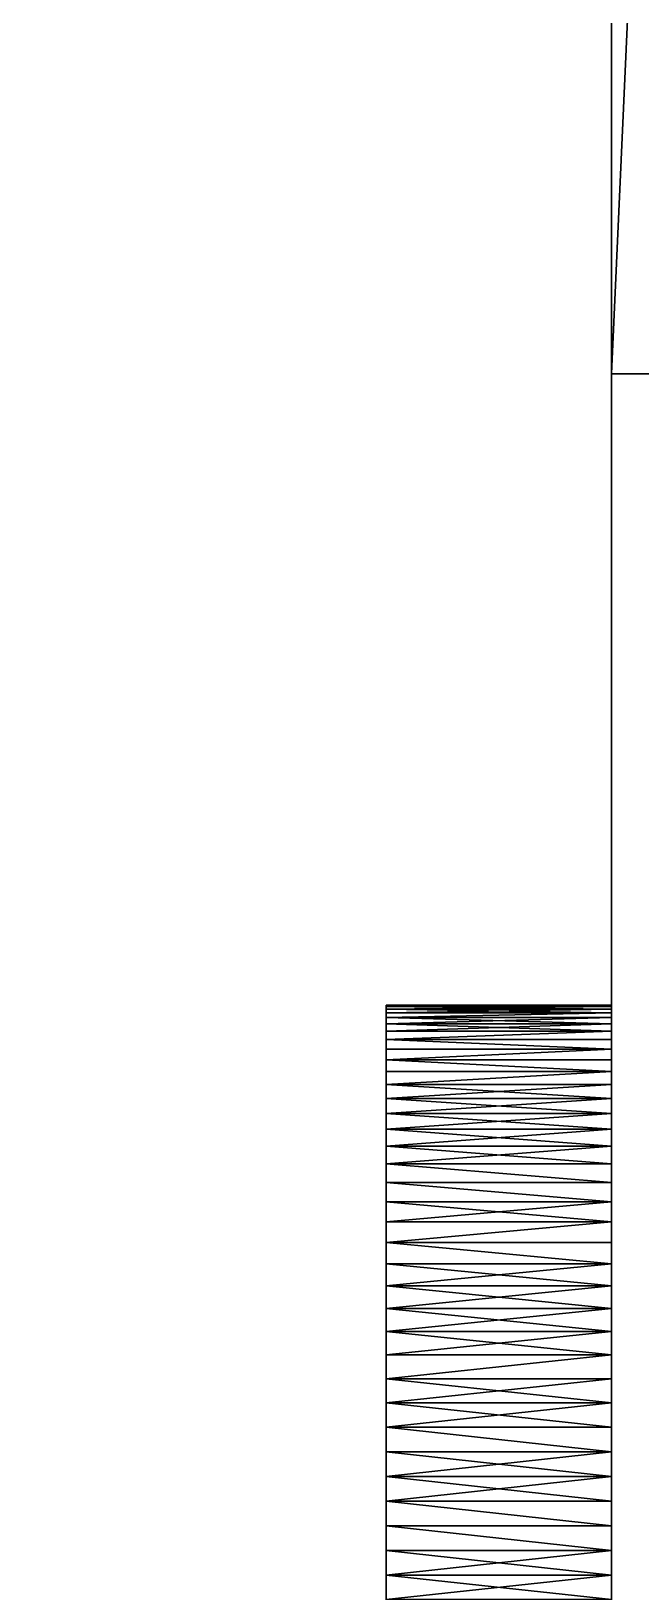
# Model space of a CAD drawing. Header units: millimetres. Extents: x 0 to 520, y -2 to 382.
# Drawn here: x 6.92 to 9.63, y 195.6 to 202.52 of the extents above; entities that cross this region are included whole.
import ezdxf

# ---------------------------------------------------------------- set-up
doc = ezdxf.new("R2010")
doc.units = ezdxf.units.MM

msp = doc.modelspace()

# ---------------------------------------------------------------- linework, layer by layer
at = {"layer": 'BRASS', "color": 52}
for points in [[(0, 380, 98), (10, 10, 98), (10, 370, 98)], [(0, 380, 98), (0, 0, 98), (10, 10, 98)], [(20.5, 20.5, 90), (0, 380, 90), (20.5, 359.5, 90)], [(0, 0, 90), (0, 380, 90), (20.5, 20.5, 90)]]:
    msp.add_3dface(points, dxfattribs=at)
at = {"layer": 'TEAK', "color": 34}
for points in [[(0, 0), (0, 380), (20, 20)], [(20, 20), (0, 380), (20, 360)], [(0, 380, 90), (0, 0, 90), (9.5, 20, 90)], [(0, 380, 90), (9.5, 20, 90), (9.5, 360, 90)], [(9.5, 360, 90), (9.5, 20, 90), (9.5, 81, 86)], [(9.5, 360, 90), (9.5, 81, 86), (9.5, 179, 86)], [(9.5, 360, 90), (9.5, 179, 86), (9.5, 201, 86)], [(9.5, 360, 90), (9.5, 201, 86), (9.5, 299, 86)], [(14, 299, 86), (9.5, 299, 86), (9.5, 201, 86)], [(14, 299, 86), (9.5, 201, 86), (14, 201, 86)], [(14, 201, 68.5), (14, 201, 86), (9.5, 201, 68.5)], [(9.5, 201, 68.5), (14, 201, 86), (9.5, 201, 86)], [(14, 201, 68.5), (9.5, 201, 68.5), (9.5, 179, 68.5)], [(14, 201, 68.5), (9.5, 179, 68.5), (14, 179, 68.5)], [(9.5, 197.4964, 70.3873), (9.5, 201, 68.5), (9.5, 197.5749, 70.4639)], [(9.5, 197.6495, 70.5443), (9.5, 197.5749, 70.4639), (9.5, 201, 68.5)], [(9.5, 197.4141, 70.3147), (9.5, 201, 68.5), (9.5, 197.4964, 70.3873)], [(9.5, 197.72, 70.6283), (9.5, 197.6495, 70.5443), (9.5, 201, 68.5)], [(9.5, 197.3284, 70.2463), (9.5, 201, 68.5), (9.5, 197.4141, 70.3147)], [(9.5, 197.7863, 70.7158), (9.5, 197.72, 70.6283), (9.5, 201, 68.5)], [(9.5, 197.2393, 70.1823), (9.5, 201, 68.5), (9.5, 197.3284, 70.2463)], [(9.5, 197.8481, 70.8064), (9.5, 197.7863, 70.7158), (9.5, 201, 68.5)], [(9.5, 197.1472, 70.1228), (9.5, 201, 68.5), (9.5, 197.2393, 70.1823)], [(9.5, 197.9053, 70.9), (9.5, 197.8481, 70.8064), (9.5, 201, 68.5)], [(9.5, 197.0522, 70.0679), (9.5, 201, 68.5), (9.5, 197.1472, 70.1228)], [(9.5, 197.9577, 70.9963), (9.5, 197.9053, 70.9), (9.5, 201, 68.5)], [(9.5, 196.9545, 70.0179), (9.5, 201, 68.5), (9.5, 197.0522, 70.0679)], [(9.5, 198.0053, 71.0952), (9.5, 197.9577, 70.9963), (9.5, 201, 68.5)], [(9.5, 196.8546, 69.9728), (9.5, 201, 68.5), (9.5, 196.9545, 70.0179)], [(9.5, 198.0479, 71.1962), (9.5, 198.0053, 71.0952), (9.5, 201, 68.5)], [(9.5, 196.7524, 69.9327), (9.5, 201, 68.5), (9.5, 196.8546, 69.9728)], [(9.5, 198.0854, 71.2993), (9.5, 198.0479, 71.1962), (9.5, 201, 68.5)], [(9.5, 196.6485, 69.8977), (9.5, 201, 68.5), (9.5, 196.7524, 69.9327)], [(9.5, 198.1178, 71.4042), (9.5, 198.0854, 71.2993), (9.5, 201, 68.5)], [(9.5, 196.5429, 69.868), (9.5, 201, 68.5), (9.5, 196.6485, 69.8977)], [(9.5, 198.1448, 71.5105), (9.5, 198.1178, 71.4042), (9.5, 201, 68.5)], [(9.5, 196.4359, 69.8436), (9.5, 201, 68.5), (9.5, 196.5429, 69.868)], [(9.5, 198.1666, 71.618), (9.5, 198.1448, 71.5105), (9.5, 201, 68.5)], [(9.5, 196.3279, 69.8246), (9.5, 201, 68.5), (9.5, 196.4359, 69.8436)], [(9.5, 198.1829, 71.7264), (9.5, 198.1666, 71.618), (9.5, 201, 68.5)], [(9.5, 196.219, 69.8109), (9.5, 201, 68.5), (9.5, 196.3279, 69.8246)], [(9.5, 198.1938, 71.8356), (9.5, 198.1829, 71.7264), (9.5, 201, 68.5)], [(9.5, 196.1097, 69.8027), (9.5, 201, 68.5), (9.5, 196.219, 69.8109)], [(9.5, 198.1993, 71.9452), (9.5, 198.1938, 71.8356), (9.5, 201, 68.5)], [(9.5, 196, 69.8), (9.5, 201, 68.5), (9.5, 196.1097, 69.8027)], [(9.5, 198.1993, 72.0548), (9.5, 198.1993, 71.9452), (9.5, 201, 68.5)], [(9.5, 195.8903, 69.8027), (9.5, 201, 68.5), (9.5, 196, 69.8)], [(9.5, 198.1938, 72.1644), (9.5, 198.1993, 72.0548), (9.5, 201, 68.5)], [(9.5, 195.781, 69.8109), (9.5, 201, 68.5), (9.5, 195.8903, 69.8027)], [(9.5, 198.1829, 72.2736), (9.5, 198.1938, 72.1644), (9.5, 201, 68.5)], [(9.5, 195.6721, 69.8246), (9.5, 201, 68.5), (9.5, 195.781, 69.8109)], [(9.5, 198.1666, 72.382), (9.5, 198.1829, 72.2736), (9.5, 201, 68.5)], [(9.5, 198.1448, 72.4895), (9.5, 198.1666, 72.382), (9.5, 201, 68.5)], [(9.5, 198.1178, 72.5958), (9.5, 198.1448, 72.4895), (9.5, 201, 68.5)], [(9.5, 198.0854, 72.7007), (9.5, 198.1178, 72.5958), (9.5, 201, 68.5)], [(9.5, 198.0479, 72.8038), (9.5, 198.0854, 72.7007), (9.5, 201, 68.5)], [(9.5, 201, 86), (9.5, 195.8903, 74.1973), (9.5, 196, 74.2)], [(9.5, 201, 86), (9.5, 198.0053, 72.9048), (9.5, 198.0479, 72.8038)], [(9.5, 201, 86), (9.5, 195.781, 74.1891), (9.5, 195.8903, 74.1973)], [(9.5, 201, 86), (9.5, 197.9577, 73.0037), (9.5, 198.0053, 72.9048)], [(9.5, 201, 86), (9.5, 195.6721, 74.1754), (9.5, 195.781, 74.1891)], [(9.5, 201, 86), (9.5, 197.9053, 73.1), (9.5, 197.9577, 73.0037)], [(9.5, 201, 86), (9.5, 195.5641, 74.1564), (9.5, 195.6721, 74.1754)], [(9.5, 201, 86), (9.5, 197.8481, 73.1936), (9.5, 197.9053, 73.1)], [(9.5, 201, 86), (9.5, 195.4571, 74.132), (9.5, 195.5641, 74.1564)], [(9.5, 201, 86), (9.5, 197.7863, 73.2842), (9.5, 197.8481, 73.1936)], [(9.5, 201, 86), (9.5, 195.3515, 74.1023), (9.5, 195.4571, 74.132)], [(9.5, 201, 86), (9.5, 197.72, 73.3717), (9.5, 197.7863, 73.2842)], [(9.5, 201, 86), (9.5, 195.2476, 74.0673), (9.5, 195.3515, 74.1023)], [(9.5, 201, 86), (9.5, 197.6495, 73.4557), (9.5, 197.72, 73.3717)], [(9.5, 201, 86), (9.5, 195.1454, 74.0272), (9.5, 195.2476, 74.0673)], [(9.5, 201, 86), (9.5, 197.5749, 73.5361), (9.5, 197.6495, 73.4557)], [(9.5, 201, 86), (9.5, 195.0455, 73.9821), (9.5, 195.1454, 74.0272)], [(9.5, 201, 86), (9.5, 197.4964, 73.6127), (9.5, 197.5749, 73.5361)], [(9.5, 201, 86), (9.5, 197.4141, 73.6853), (9.5, 197.4964, 73.6127)], [(9.5, 201, 86), (9.5, 197.3284, 73.7537), (9.5, 197.4141, 73.6853)], [(9.5, 201, 86), (9.5, 197.2393, 73.8177), (9.5, 197.3284, 73.7537)], [(9.5, 201, 86), (9.5, 197.1472, 73.8772), (9.5, 197.2393, 73.8177)], [(9.5, 201, 86), (9.5, 197.0522, 73.9321), (9.5, 197.1472, 73.8772)], [(9.5, 201, 86), (9.5, 196.9545, 73.9821), (9.5, 197.0522, 73.9321)], [(9.5, 201, 86), (9.5, 196.8546, 74.0272), (9.5, 196.9545, 73.9821)], [(9.5, 201, 86), (9.5, 196.7524, 74.0673), (9.5, 196.8546, 74.0272)], [(9.5, 201, 86), (9.5, 196.6485, 74.1023), (9.5, 196.7524, 74.0673)], [(9.5, 201, 86), (9.5, 196.5429, 74.132), (9.5, 196.6485, 74.1023)], [(9.5, 201, 86), (9.5, 196.4359, 74.1564), (9.5, 196.5429, 74.132)], [(9.5, 201, 86), (9.5, 196.3279, 74.1754), (9.5, 196.4359, 74.1564)], [(9.5, 201, 86), (9.5, 196.219, 74.1891), (9.5, 196.3279, 74.1754)], [(9.5, 201, 86), (9.5, 196.1097, 74.1973), (9.5, 196.219, 74.1891)], [(9.5, 201, 86), (9.5, 196, 74.2), (9.5, 196.1097, 74.1973)], [(9.5, 201, 86), (9.5, 198.0479, 72.8038), (9.5, 201, 68.5)], [(9.5, 184.3279, 69.8246), (9.5, 201, 68.5), (9.5, 195.6721, 69.8246)], [(9.5, 179, 68.5), (9.5, 201, 68.5), (9.5, 184.3279, 69.8246)], [(9.5, 179, 86), (9.5, 195.0455, 73.9821), (9.5, 201, 86)], [(8.5, 198.1938, 71.8356), (9.5, 198.1993, 71.9452), (8.5, 198.1993, 71.9452)], [(9.5, 198.1938, 71.8356), (9.5, 198.1993, 71.9452), (8.5, 198.1938, 71.8356)], [(8.5, 198.1993, 71.9452), (9.5, 198.1993, 72.0548), (8.5, 198.1993, 72.0548)], [(9.5, 198.1993, 71.9452), (9.5, 198.1993, 72.0548), (8.5, 198.1993, 71.9452)], [(8.5, 198.1993, 72.0548), (9.5, 198.1938, 72.1644), (8.5, 198.1938, 72.1644)], [(9.5, 198.1993, 72.0548), (9.5, 198.1938, 72.1644), (8.5, 198.1993, 72.0548)], [(8.5, 198.1993, 72.0548), (8.5, 198.1666, 71.618), (8.5, 198.1938, 71.8356)], [(8.5, 198.1993, 72.0548), (8.5, 198.1178, 71.4042), (8.5, 198.1448, 71.5105)], [(8.5, 198.1993, 72.0548), (8.5, 198.1448, 71.5105), (8.5, 198.1666, 71.618)], [(8.5, 198.1993, 72.0548), (8.5, 198.1938, 71.8356), (8.5, 198.1993, 71.9452)], [(8.5, 198.1178, 72.5958), (8.5, 198.1178, 71.4042), (8.5, 198.1993, 72.0548)], [(8.5, 198.1178, 72.5958), (8.5, 198.1993, 72.0548), (8.5, 198.1938, 72.1644)], [(8.5, 198.1829, 71.7264), (9.5, 198.1938, 71.8356), (8.5, 198.1938, 71.8356)], [(9.5, 198.1829, 71.7264), (9.5, 198.1938, 71.8356), (8.5, 198.1829, 71.7264)], [(8.5, 198.1938, 72.1644), (9.5, 198.1829, 72.2736), (8.5, 198.1829, 72.2736)], [(9.5, 198.1938, 72.1644), (9.5, 198.1829, 72.2736), (8.5, 198.1938, 72.1644)], [(8.5, 198.1938, 71.8356), (8.5, 198.1666, 71.618), (8.5, 198.1829, 71.7264)], [(8.5, 198.1666, 72.382), (8.5, 198.1938, 72.1644), (8.5, 198.1829, 72.2736)], [(8.5, 198.1178, 72.5958), (8.5, 198.1938, 72.1644), (8.5, 198.1666, 72.382)], [(8.5, 198.1666, 71.618), (9.5, 198.1829, 71.7264), (8.5, 198.1829, 71.7264)], [(9.5, 198.1666, 71.618), (9.5, 198.1829, 71.7264), (8.5, 198.1666, 71.618)], [(8.5, 198.1829, 72.2736), (9.5, 198.1666, 72.382), (8.5, 198.1666, 72.382)], [(9.5, 198.1829, 72.2736), (9.5, 198.1666, 72.382), (8.5, 198.1829, 72.2736)], [(9.5, 198.1448, 71.5105), (9.5, 198.1666, 71.618), (8.5, 198.1448, 71.5105)], [(8.5, 198.1448, 71.5105), (9.5, 198.1666, 71.618), (8.5, 198.1666, 71.618)], [(8.5, 198.1666, 72.382), (9.5, 198.1666, 72.382), (8.5, 198.1448, 72.4895)], [(9.5, 198.1666, 72.382), (9.5, 198.1448, 72.4895), (8.5, 198.1448, 72.4895)], [(8.5, 198.1178, 72.5958), (8.5, 198.1666, 72.382), (8.5, 198.1448, 72.4895)], [(9.5, 198.1178, 71.4042), (9.5, 198.1448, 71.5105), (8.5, 198.1178, 71.4042)], [(8.5, 198.1178, 71.4042), (9.5, 198.1448, 71.5105), (8.5, 198.1448, 71.5105)], [(8.5, 198.1448, 72.4895), (9.5, 198.1178, 72.5958), (8.5, 198.1178, 72.5958)], [(9.5, 198.1448, 72.4895), (9.5, 198.1178, 72.5958), (8.5, 198.1448, 72.4895)], [(9.5, 198.0854, 71.2993), (9.5, 198.1178, 71.4042), (8.5, 198.0854, 71.2993)], [(8.5, 198.0854, 71.2993), (9.5, 198.1178, 71.4042), (8.5, 198.1178, 71.4042)], [(8.5, 198.1178, 72.5958), (9.5, 198.0854, 72.7007), (8.5, 198.0854, 72.7007)], [(9.5, 198.1178, 72.5958), (9.5, 198.0854, 72.7007), (8.5, 198.1178, 72.5958)], [(8.5, 198.1178, 71.4042), (8.5, 198.0053, 71.0952), (8.5, 198.0479, 71.1962)], [(8.5, 198.1178, 71.4042), (8.5, 198.0479, 71.1962), (8.5, 198.0854, 71.2993)], [(8.5, 198.1178, 72.5958), (8.5, 198.0053, 71.0952), (8.5, 198.1178, 71.4042)], [(8.5, 198.1178, 72.5958), (8.5, 197.9577, 70.9963), (8.5, 198.0053, 71.0952)], [(8.5, 197.72, 73.3717), (8.5, 198.1178, 72.5958), (8.5, 198.0854, 72.7007)], [(8.5, 197.4964, 73.6127), (8.5, 198.1178, 72.5958), (8.5, 197.72, 73.3717)], [(8.5, 194.4251, 73.5361), (8.5, 197.9577, 70.9963), (8.5, 198.1178, 72.5958)], [(8.5, 194.4251, 73.5361), (8.5, 198.1178, 72.5958), (8.5, 197.4964, 73.6127)], [(9.5, 198.0479, 71.1962), (9.5, 198.0854, 71.2993), (8.5, 198.0479, 71.1962)], [(8.5, 198.0479, 71.1962), (9.5, 198.0854, 71.2993), (8.5, 198.0854, 71.2993)], [(8.5, 198.0854, 72.7007), (9.5, 198.0854, 72.7007), (8.5, 198.0479, 72.8038)], [(9.5, 198.0854, 72.7007), (9.5, 198.0479, 72.8038), (8.5, 198.0479, 72.8038)], [(8.5, 197.9053, 73.1), (8.5, 198.0854, 72.7007), (8.5, 198.0479, 72.8038)], [(8.5, 197.72, 73.3717), (8.5, 198.0854, 72.7007), (8.5, 197.9053, 73.1)], [(8.5, 198.0053, 71.0952), (9.5, 198.0053, 71.0952), (8.5, 198.0479, 71.1962)], [(9.5, 198.0053, 71.0952), (9.5, 198.0479, 71.1962), (8.5, 198.0479, 71.1962)], [(8.5, 198.0479, 72.8038), (9.5, 198.0053, 72.9048), (8.5, 198.0053, 72.9048)], [(9.5, 198.0479, 72.8038), (9.5, 198.0053, 72.9048), (8.5, 198.0479, 72.8038)], [(8.5, 197.9577, 73.0037), (8.5, 198.0479, 72.8038), (8.5, 198.0053, 72.9048)], [(8.5, 197.9053, 73.1), (8.5, 198.0479, 72.8038), (8.5, 197.9577, 73.0037)], [(8.5, 197.9577, 70.9963), (9.5, 198.0053, 71.0952), (8.5, 198.0053, 71.0952)], [(9.5, 197.9577, 70.9963), (9.5, 198.0053, 71.0952), (8.5, 197.9577, 70.9963)], [(8.5, 198.0053, 72.9048), (9.5, 198.0053, 72.9048), (8.5, 197.9577, 73.0037)], [(9.5, 198.0053, 72.9048), (9.5, 197.9577, 73.0037), (8.5, 197.9577, 73.0037)], [(8.5, 197.9053, 70.9), (9.5, 197.9053, 70.9), (8.5, 197.9577, 70.9963)], [(9.5, 197.9053, 70.9), (9.5, 197.9577, 70.9963), (8.5, 197.9577, 70.9963)], [(8.5, 197.9577, 73.0037), (9.5, 197.9053, 73.1), (8.5, 197.9053, 73.1)], [(9.5, 197.9577, 73.0037), (9.5, 197.9053, 73.1), (8.5, 197.9577, 73.0037)], [(8.5, 197.9577, 70.9963), (8.5, 197.7863, 70.7158), (8.5, 197.9053, 70.9)], [(8.5, 197.9577, 70.9963), (8.5, 197.5749, 70.4639), (8.5, 197.6495, 70.5443)], [(8.5, 197.9577, 70.9963), (8.5, 197.6495, 70.5443), (8.5, 197.72, 70.6283)], [(8.5, 197.9577, 70.9963), (8.5, 197.72, 70.6283), (8.5, 197.7863, 70.7158)], [(8.5, 193.9521, 72.8038), (8.5, 197.5749, 70.4639), (8.5, 197.9577, 70.9963)], [(8.5, 194.4251, 73.5361), (8.5, 193.9521, 72.8038), (8.5, 197.9577, 70.9963)], [(8.5, 197.8481, 70.8064), (9.5, 197.9053, 70.9), (8.5, 197.9053, 70.9)], [(9.5, 197.8481, 70.8064), (9.5, 197.9053, 70.9), (8.5, 197.8481, 70.8064)], [(8.5, 197.9053, 73.1), (9.5, 197.9053, 73.1), (8.5, 197.8481, 73.1936)], [(9.5, 197.9053, 73.1), (9.5, 197.8481, 73.1936), (8.5, 197.8481, 73.1936)], [(8.5, 197.9053, 70.9), (8.5, 197.7863, 70.7158), (8.5, 197.8481, 70.8064)], [(8.5, 197.72, 73.3717), (8.5, 197.9053, 73.1), (8.5, 197.8481, 73.1936)], [(8.5, 197.7863, 70.7158), (9.5, 197.8481, 70.8064), (8.5, 197.8481, 70.8064)], [(9.5, 197.7863, 70.7158), (9.5, 197.8481, 70.8064), (8.5, 197.7863, 70.7158)], [(8.5, 197.8481, 73.1936), (9.5, 197.7863, 73.2842), (8.5, 197.7863, 73.2842)], [(9.5, 197.8481, 73.1936), (9.5, 197.7863, 73.2842), (8.5, 197.8481, 73.1936)], [(8.5, 197.72, 73.3717), (8.5, 197.8481, 73.1936), (8.5, 197.7863, 73.2842)], [(8.5, 197.72, 70.6283), (9.5, 197.7863, 70.7158), (8.5, 197.7863, 70.7158)], [(9.5, 197.72, 70.6283), (9.5, 197.7863, 70.7158), (8.5, 197.72, 70.6283)], [(8.5, 197.7863, 73.2842), (9.5, 197.72, 73.3717), (8.5, 197.72, 73.3717)], [(9.5, 197.7863, 73.2842), (9.5, 197.72, 73.3717), (8.5, 197.7863, 73.2842)], [(8.5, 197.6495, 70.5443), (9.5, 197.72, 70.6283), (8.5, 197.72, 70.6283)], [(9.5, 197.6495, 70.5443), (9.5, 197.72, 70.6283), (8.5, 197.6495, 70.5443)], [(8.5, 197.72, 73.3717), (9.5, 197.6495, 73.4557), (8.5, 197.6495, 73.4557)], [(9.5, 197.72, 73.3717), (9.5, 197.6495, 73.4557), (8.5, 197.72, 73.3717)], [(8.5, 197.4964, 73.6127), (8.5, 197.72, 73.3717), (8.5, 197.6495, 73.4557)], [(8.5, 197.5749, 70.4639), (9.5, 197.6495, 70.5443), (8.5, 197.6495, 70.5443)], [(9.5, 197.5749, 70.4639), (9.5, 197.6495, 70.5443), (8.5, 197.5749, 70.4639)], [(8.5, 197.6495, 73.4557), (9.5, 197.5749, 73.5361), (8.5, 197.5749, 73.5361)], [(9.5, 197.6495, 73.4557), (9.5, 197.5749, 73.5361), (8.5, 197.6495, 73.4557)], [(8.5, 197.4964, 73.6127), (8.5, 197.6495, 73.4557), (8.5, 197.5749, 73.5361)], [(8.5, 197.4964, 70.3873), (9.5, 197.5749, 70.4639), (8.5, 197.5749, 70.4639)], [(9.5, 197.4964, 70.3873), (9.5, 197.5749, 70.4639), (8.5, 197.4964, 70.3873)], [(8.5, 197.5749, 73.5361), (9.5, 197.4964, 73.6127), (8.5, 197.4964, 73.6127)], [(9.5, 197.5749, 73.5361), (9.5, 197.4964, 73.6127), (8.5, 197.5749, 73.5361)], [(8.5, 196.8546, 69.9728), (8.5, 197.4964, 70.3873), (8.5, 197.5749, 70.4639)], [(8.5, 193.8334, 71.618), (8.5, 196.8546, 69.9728), (8.5, 197.5749, 70.4639)], [(8.5, 193.9521, 72.8038), (8.5, 193.8334, 71.618), (8.5, 197.5749, 70.4639)], [(8.5, 197.4141, 70.3147), (9.5, 197.4141, 70.3147), (8.5, 197.4964, 70.3873)], [(9.5, 197.4141, 70.3147), (9.5, 197.4964, 70.3873), (8.5, 197.4964, 70.3873)], [(9.5, 197.4964, 73.6127), (9.5, 197.4141, 73.6853), (8.5, 197.4964, 73.6127)], [(8.5, 197.4964, 73.6127), (9.5, 197.4141, 73.6853), (8.5, 197.4141, 73.6853)], [(8.5, 196.9545, 70.0179), (8.5, 197.4141, 70.3147), (8.5, 197.4964, 70.3873)], [(8.5, 196.8546, 69.9728), (8.5, 196.9545, 70.0179), (8.5, 197.4964, 70.3873)], [(8.5, 197.2393, 73.8177), (8.5, 197.4964, 73.6127), (8.5, 197.4141, 73.6853)], [(8.5, 197.0522, 73.9321), (8.5, 197.4964, 73.6127), (8.5, 197.2393, 73.8177)], [(8.5, 196.3279, 74.1754), (8.5, 197.4964, 73.6127), (8.5, 197.0522, 73.9321)], [(8.5, 195.8903, 74.1973), (8.5, 197.4964, 73.6127), (8.5, 196.3279, 74.1754)], [(8.5, 194.4251, 73.5361), (8.5, 197.4964, 73.6127), (8.5, 195.8903, 74.1973)], [(8.5, 197.3284, 70.2463), (9.5, 197.3284, 70.2463), (8.5, 197.4141, 70.3147)], [(9.5, 197.3284, 70.2463), (9.5, 197.4141, 70.3147), (8.5, 197.4141, 70.3147)], [(9.5, 197.4141, 73.6853), (9.5, 197.3284, 73.7537), (8.5, 197.4141, 73.6853)], [(8.5, 197.4141, 73.6853), (9.5, 197.3284, 73.7537), (8.5, 197.3284, 73.7537)], [(8.5, 196.9545, 70.0179), (8.5, 197.3284, 70.2463), (8.5, 197.4141, 70.3147)], [(8.5, 197.2393, 73.8177), (8.5, 197.4141, 73.6853), (8.5, 197.3284, 73.7537)], [(8.5, 197.2393, 70.1823), (9.5, 197.3284, 70.2463), (8.5, 197.3284, 70.2463)], [(9.5, 197.2393, 70.1823), (9.5, 197.3284, 70.2463), (8.5, 197.2393, 70.1823)], [(9.5, 197.3284, 73.7537), (9.5, 197.2393, 73.8177), (8.5, 197.3284, 73.7537)], [(8.5, 197.3284, 73.7537), (9.5, 197.2393, 73.8177), (8.5, 197.2393, 73.8177)], [(8.5, 196.9545, 70.0179), (8.5, 197.2393, 70.1823), (8.5, 197.3284, 70.2463)], [(8.5, 197.1472, 70.1228), (9.5, 197.2393, 70.1823), (8.5, 197.2393, 70.1823)], [(9.5, 197.1472, 70.1228), (9.5, 197.2393, 70.1823), (8.5, 197.1472, 70.1228)], [(8.5, 197.2393, 73.8177), (9.5, 197.2393, 73.8177), (8.5, 197.1472, 73.8772)], [(9.5, 197.2393, 73.8177), (9.5, 197.1472, 73.8772), (8.5, 197.1472, 73.8772)], [(8.5, 196.9545, 70.0179), (8.5, 197.1472, 70.1228), (8.5, 197.2393, 70.1823)], [(8.5, 197.0522, 73.9321), (8.5, 197.2393, 73.8177), (8.5, 197.1472, 73.8772)], [(8.5, 197.0522, 70.0679), (9.5, 197.0522, 70.0679), (8.5, 197.1472, 70.1228)], [(9.5, 197.0522, 70.0679), (9.5, 197.1472, 70.1228), (8.5, 197.1472, 70.1228)], [(9.5, 197.1472, 73.8772), (9.5, 197.0522, 73.9321), (8.5, 197.1472, 73.8772)], [(8.5, 197.1472, 73.8772), (9.5, 197.0522, 73.9321), (8.5, 197.0522, 73.9321)], [(8.5, 196.9545, 70.0179), (8.5, 197.0522, 70.0679), (8.5, 197.1472, 70.1228)], [(9.5, 196.9545, 70.0179), (9.5, 197.0522, 70.0679), (8.5, 196.9545, 70.0179)], [(8.5, 196.9545, 70.0179), (9.5, 197.0522, 70.0679), (8.5, 197.0522, 70.0679)], [(9.5, 197.0522, 73.9321), (9.5, 196.9545, 73.9821), (8.5, 197.0522, 73.9321)], [(8.5, 197.0522, 73.9321), (9.5, 196.9545, 73.9821), (8.5, 196.9545, 73.9821)], [(8.5, 196.3279, 74.1754), (8.5, 197.0522, 73.9321), (8.5, 196.9545, 73.9821)], [(8.5, 196.8546, 69.9728), (9.5, 196.8546, 69.9728), (8.5, 196.9545, 70.0179)], [(9.5, 196.8546, 69.9728), (9.5, 196.9545, 70.0179), (8.5, 196.9545, 70.0179)], [(8.5, 196.9545, 73.9821), (9.5, 196.9545, 73.9821), (8.5, 196.8546, 74.0272)], [(9.5, 196.9545, 73.9821), (9.5, 196.8546, 74.0272), (8.5, 196.8546, 74.0272)], [(8.5, 196.5429, 74.132), (8.5, 196.9545, 73.9821), (8.5, 196.8546, 74.0272)], [(8.5, 196.3279, 74.1754), (8.5, 196.9545, 73.9821), (8.5, 196.5429, 74.132)], [(9.5, 196.7524, 69.9327), (9.5, 196.8546, 69.9728), (8.5, 196.7524, 69.9327)], [(8.5, 196.7524, 69.9327), (9.5, 196.8546, 69.9728), (8.5, 196.8546, 69.9728)], [(9.5, 196.8546, 74.0272), (9.5, 196.7524, 74.0673), (8.5, 196.8546, 74.0272)], [(8.5, 196.8546, 74.0272), (9.5, 196.7524, 74.0673), (8.5, 196.7524, 74.0673)], [(8.5, 196.5429, 74.132), (8.5, 196.8546, 74.0272), (8.5, 196.7524, 74.0673)], [(8.5, 193.8334, 71.618), (8.5, 196.7524, 69.9327), (8.5, 196.8546, 69.9728)], [(9.5, 196.6485, 69.8977), (9.5, 196.7524, 69.9327), (8.5, 196.6485, 69.8977)], [(8.5, 196.6485, 69.8977), (9.5, 196.7524, 69.9327), (8.5, 196.7524, 69.9327)], [(9.5, 196.7524, 74.0673), (9.5, 196.6485, 74.1023), (8.5, 196.7524, 74.0673)], [(8.5, 196.7524, 74.0673), (9.5, 196.6485, 74.1023), (8.5, 196.6485, 74.1023)], [(8.5, 194.6716, 70.2463), (8.5, 196.6485, 69.8977), (8.5, 196.7524, 69.9327)], [(8.5, 196.5429, 74.132), (8.5, 196.7524, 74.0673), (8.5, 196.6485, 74.1023)], [(8.5, 193.8334, 71.618), (8.5, 194.6716, 70.2463), (8.5, 196.7524, 69.9327)], [(9.5, 196.5429, 69.868), (9.5, 196.6485, 69.8977), (8.5, 196.5429, 69.868)], [(8.5, 196.5429, 69.868), (9.5, 196.6485, 69.8977), (8.5, 196.6485, 69.8977)], [(8.5, 196.6485, 74.1023), (9.5, 196.6485, 74.1023), (8.5, 196.5429, 74.132)], [(9.5, 196.6485, 74.1023), (9.5, 196.5429, 74.132), (8.5, 196.5429, 74.132)], [(8.5, 195.6721, 69.8246), (8.5, 196.5429, 69.868), (8.5, 196.6485, 69.8977)], [(8.5, 194.6716, 70.2463), (8.5, 195.6721, 69.8246), (8.5, 196.6485, 69.8977)], [(9.5, 196.4359, 69.8436), (9.5, 196.5429, 69.868), (8.5, 196.4359, 69.8436)], [(8.5, 196.4359, 69.8436), (9.5, 196.5429, 69.868), (8.5, 196.5429, 69.868)], [(9.5, 196.5429, 74.132), (9.5, 196.4359, 74.1564), (8.5, 196.5429, 74.132)], [(8.5, 196.5429, 74.132), (9.5, 196.4359, 74.1564), (8.5, 196.4359, 74.1564)], [(8.5, 196.3279, 69.8246), (8.5, 196.4359, 69.8436), (8.5, 196.5429, 69.868)], [(8.5, 195.6721, 69.8246), (8.5, 196.3279, 69.8246), (8.5, 196.5429, 69.868)], [(8.5, 196.3279, 74.1754), (8.5, 196.5429, 74.132), (8.5, 196.4359, 74.1564)], [(9.5, 196.3279, 69.8246), (9.5, 196.4359, 69.8436), (8.5, 196.3279, 69.8246)], [(8.5, 196.3279, 69.8246), (9.5, 196.4359, 69.8436), (8.5, 196.4359, 69.8436)], [(9.5, 196.4359, 74.1564), (9.5, 196.3279, 74.1754), (8.5, 196.4359, 74.1564)], [(8.5, 196.4359, 74.1564), (9.5, 196.3279, 74.1754), (8.5, 196.3279, 74.1754)], [(8.5, 196.219, 69.8109), (9.5, 196.219, 69.8109), (8.5, 196.3279, 69.8246)], [(9.5, 196.219, 69.8109), (9.5, 196.3279, 69.8246), (8.5, 196.3279, 69.8246)], [(8.5, 196.3279, 74.1754), (9.5, 196.219, 74.1891), (8.5, 196.219, 74.1891)], [(9.5, 196.3279, 74.1754), (9.5, 196.219, 74.1891), (8.5, 196.3279, 74.1754)], [(8.5, 195.6721, 69.8246), (8.5, 196.219, 69.8109), (8.5, 196.3279, 69.8246)], [(8.5, 196, 74.2), (8.5, 196.3279, 74.1754), (8.5, 196.219, 74.1891)], [(8.5, 195.8903, 74.1973), (8.5, 196.3279, 74.1754), (8.5, 196, 74.2)], [(9.5, 196.1097, 69.8027), (9.5, 196.219, 69.8109), (8.5, 196.1097, 69.8027)], [(8.5, 196.1097, 69.8027), (9.5, 196.219, 69.8109), (8.5, 196.219, 69.8109)], [(9.5, 196.219, 74.1891), (9.5, 196.1097, 74.1973), (8.5, 196.219, 74.1891)], [(8.5, 196.219, 74.1891), (9.5, 196.1097, 74.1973), (8.5, 196.1097, 74.1973)], [(8.5, 195.781, 69.8109), (8.5, 196.1097, 69.8027), (8.5, 196.219, 69.8109)], [(8.5, 195.6721, 69.8246), (8.5, 195.781, 69.8109), (8.5, 196.219, 69.8109)], [(8.5, 196, 74.2), (8.5, 196.219, 74.1891), (8.5, 196.1097, 74.1973)], [(9.5, 196, 69.8), (9.5, 196.1097, 69.8027), (8.5, 196, 69.8)], [(8.5, 196, 69.8), (9.5, 196.1097, 69.8027), (8.5, 196.1097, 69.8027)], [(8.5, 196.1097, 74.1973), (9.5, 196, 74.2), (8.5, 196, 74.2)], [(9.5, 196.1097, 74.1973), (9.5, 196, 74.2), (8.5, 196.1097, 74.1973)], [(8.5, 195.781, 69.8109), (8.5, 196, 69.8), (8.5, 196.1097, 69.8027)], [(9.5, 196, 74.2), (9.5, 195.8903, 74.1973), (8.5, 196, 74.2)], [(8.5, 196, 74.2), (9.5, 195.8903, 74.1973), (8.5, 195.8903, 74.1973)], [(8.5, 195.8903, 69.8027), (9.5, 195.8903, 69.8027), (8.5, 196, 69.8)], [(9.5, 195.8903, 69.8027), (9.5, 196, 69.8), (8.5, 196, 69.8)], [(8.5, 195.781, 69.8109), (8.5, 195.8903, 69.8027), (8.5, 196, 69.8)], [(8.5, 195.8903, 74.1973), (9.5, 195.781, 74.1891), (8.5, 195.781, 74.1891)], [(9.5, 195.8903, 74.1973), (9.5, 195.781, 74.1891), (8.5, 195.8903, 74.1973)], [(8.5, 195.781, 69.8109), (9.5, 195.781, 69.8109), (8.5, 195.8903, 69.8027)], [(9.5, 195.781, 69.8109), (9.5, 195.8903, 69.8027), (8.5, 195.8903, 69.8027)], [(8.5, 195.6721, 74.1754), (8.5, 195.8903, 74.1973), (8.5, 195.781, 74.1891)], [(8.5, 195.3515, 74.1023), (8.5, 195.8903, 74.1973), (8.5, 195.6721, 74.1754)], [(8.5, 194.4251, 73.5361), (8.5, 195.8903, 74.1973), (8.5, 195.3515, 74.1023)], [(8.5, 195.781, 74.1891), (9.5, 195.6721, 74.1754), (8.5, 195.6721, 74.1754)], [(9.5, 195.781, 74.1891), (9.5, 195.6721, 74.1754), (8.5, 195.781, 74.1891)], [(8.5, 195.6721, 69.8246), (9.5, 195.781, 69.8109), (8.5, 195.781, 69.8109)], [(9.5, 195.6721, 69.8246), (9.5, 195.781, 69.8109), (8.5, 195.6721, 69.8246)], [(8.5, 195.6721, 74.1754), (9.5, 195.5641, 74.1564), (8.5, 195.5641, 74.1564)], [(9.5, 195.6721, 74.1754), (9.5, 195.5641, 74.1564), (8.5, 195.6721, 74.1754)], [(8.5, 195.5641, 69.8436), (9.5, 195.6721, 69.8246), (8.5, 195.6721, 69.8246)], [(9.5, 195.5641, 69.8436), (9.5, 195.6721, 69.8246), (8.5, 195.5641, 69.8436)], [(8.5, 195.0455, 70.0179), (8.5, 195.5641, 69.8436), (8.5, 195.6721, 69.8246)], [(8.5, 194.6716, 70.2463), (8.5, 195.0455, 70.0179), (8.5, 195.6721, 69.8246)], [(8.5, 195.4571, 74.132), (8.5, 195.6721, 74.1754), (8.5, 195.5641, 74.1564)], [(8.5, 195.3515, 74.1023), (8.5, 195.6721, 74.1754), (8.5, 195.4571, 74.132)], [(9.5, 184.3279, 69.8246), (9.5, 195.6721, 69.8246), (9.5, 195.5641, 69.8436)]]:
    msp.add_3dface(points, dxfattribs=at)

doc.saveas('drawing.dxf')
